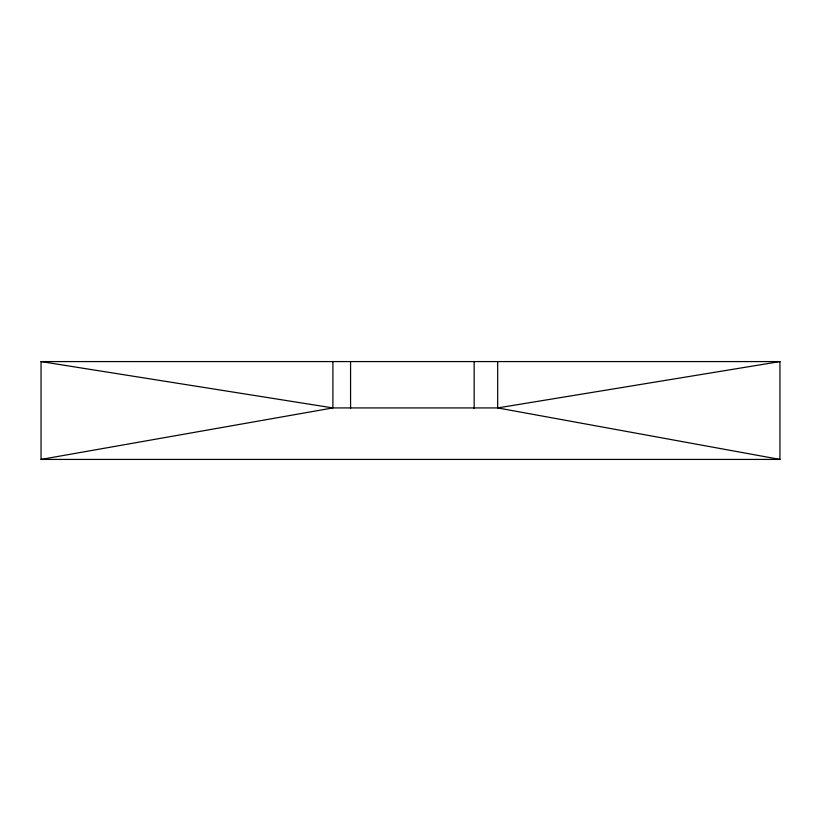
<?xml version="1.0" encoding="UTF-8"?>
<svg xmlns="http://www.w3.org/2000/svg" width="821" height="821" viewBox="0 0 821 821"><rect width="100%" height="100%" fill="white"/><g stroke="black" fill="none" stroke-linecap="round" stroke-linejoin="round"><path stroke-width="1.23" d="M41.05 459.421L332.905 407.924L497.68 407.924L779.95 361.579L779.95 459.421L41.05 459.421L41.05 361.579L779.95 361.579M41.05 361.579L332.905 407.924L332.905 361.579M779.95 459.421L497.68 407.924L497.68 361.579M474.148 361.579L474.148 408.591M350.567 361.579L350.567 408.591"/></g></svg>
